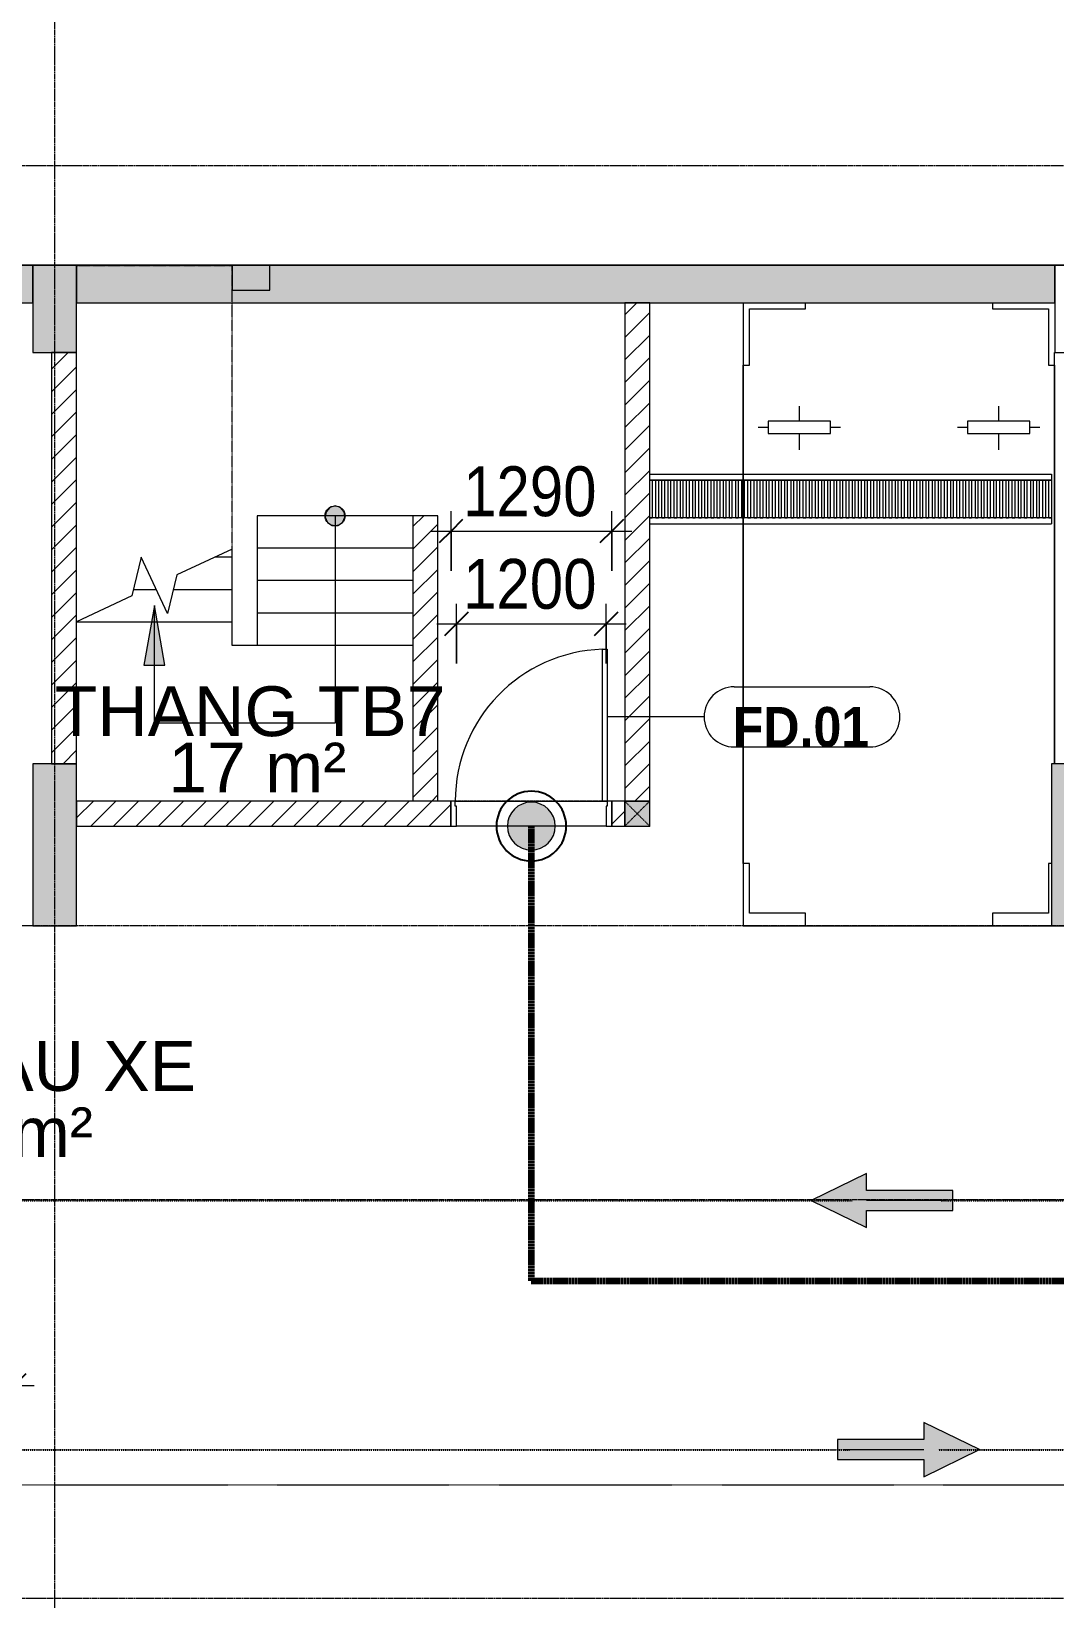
# Model space of a CAD drawing. Header units: millimetres. Extents: x 25998 to 252958, y -15958 to 83425.
# Drawn here: x 83365 to 91578, y 33837 to 46415 of the extents above; entities that cross this region are included whole.
import ezdxf

# ---------------------------------------------------------------- set-up
doc = ezdxf.new("R2010")
doc.units = ezdxf.units.MM
for name, pattern in [('1 NÉT CALL OUT', [6, 3, -3]), ('Dash', [6, 3, -3]), ('Dash 1_16_', [3.175, 1.5875, -1.5875]), ('Dash 1_8_', [6.35, 3.175, -3.175]), ('Dash Dot 3_16_', [7.9375, 4.7625, -1.5875, 0, -1.5875]), ('Grid Line', [22.225, 12.7, -3.175, 3.175, -3.175]), ('Overhead', [3.96875, 2.38125, -1.5875])]:
    doc.linetypes.add(name, pattern=pattern)
for name, color, linetype, lineweight in [('0-1', 7, 'Continuous', 5), ('A-ANNO-DIMS', 211, 'Continuous', 9), ('A-ANNO-DIMS-160', 211, 'Continuous', 9), ('A-ANNO-NOTE', 131, 'Continuous', 9), ('A-ANNO-NOTE-1', 131, 'Continuous', 25), ('A-AREA', 32, 'Dash 1_8_', 9), ('A-AREA-IDEN', 2, 'Continuous', 9), ('A-DETL-1', 90, 'Dash 1_16_', 25), ('A-DETL-2', 90, '1 NÉT CALL OUT', 100), ('A-DETL-GENF-2', 1, 'Continuous', 9), ('A-DOOR-1', 1, 'Continuous', 9), ('A-DOOR-FRAM-1', 1, 'Continuous', 9), ('A-DOOR-IDEN', 31, 'Continuous', 9), ('A-FLOR', 192, 'Continuous', 9), ('A-FLOR-1', 7, 'Continuous', 9), ('A-WALL', 113, 'Continuous', 9), ('A-WALL-1', 113, 'Continuous', 18), ('A-WALL-PATT-1', 7, 'Continuous', 9), ('A-WALL-PATT-2', 111, 'Continuous', 9), ('C-PRKG', 70, 'Continuous', 9), ('G-ANNO-SYMB-1', 111, 'Dash Dot 3_16_', 18), ('L-SITE-WALL-1', 250, 'Continuous', 18), ('L-SITE-WALL-2', 7, 'Continuous', 9), ('M-EQPM', 50, 'Continuous', 9), ('S-COLS', 52, 'Continuous', 9), ('S-COLS-1', 52, 'Continuous', 5), ('S-COLS-2', 250, 'Continuous', 18), ('S-COLS-3', 7, 'Continuous', 9), ('S-COLS-4', 52, 'Dash', 9), ('S-COLS-5', 52, 'Continuous', 18), ('S-COLS-HDLN', 52, 'Dash', 9), ('S-GRID-1', 1, 'Grid Line', 9), ('S-STRS', 31, 'Continuous', 9), ('S-STRS-ANNO', 31, 'Continuous', 9), ('S-STRS-MBND', 31, 'Overhead', 9), ('S-STRS-MBND-1', 31, 'Continuous', 9)]:
    doc.layers.add(name, color=color, linetype=linetype, lineweight=lineweight)
doc.styles.add('Arial_3', font='arial_0.ttf', dxfattribs={"height": 400})
doc.styles.add('Arial_B', font='arialbd_0.ttf', dxfattribs={"width": 0.9, "height": 320})
doc.styles.add('UTM Avo', font='UTM Avo.ttf', dxfattribs={"width": 0.9, "height": 400})
doc.dimstyles.new('1_Dim_chi_tiet_2_5', dxfattribs={"dimscale": 304.8, "dimtxt": 399.720379, "dimasz": 0.629921, "dimexe": 0.524934, "dimexo": 0.0625, "dimgap": 0.052493, "dimtad": 1, "dimdec": 0, "dimrnd": 5, "dimzin": 0, "dimdsep": 46, "dimtxsty": 'UTM Avo', "dimblk1": 'OBLIQUE', "dimblk2": 'OBLIQUE', "dimsah": 1, "dimcen": 0.09, "dimdle": 0.524934, "dimazin": 0, "dimtfac": 1, "dimtdec": 4, "dimtix": 1, "dimtmove": 0, "dimatfit": 3, "dimfxl": 1.049869, "dimfxlon": 1, "dimtvp": 1, "dimtolj": 1, "dimtzin": 0, "dimarcsym": 2})
pattern_1 = [(45, (0, 0), (-90.50967, 90.50967), [])]

# ---------------------------------------------------------------- blocks, each defined once
blk = doc.blocks.new('M_Concrete-Rectangular-Column2 - 200x300-811879-TKCS_MB TẦNG HẦM')
at = {"layer": 'S-COLS'}
blk.add_hatch(color=256, dxfattribs=at).paths.add_polyline_path([(-150, -100), (150, -100), (150, 100), (-150, 100)])
at = {"layer": 'S-COLS-2'}
for p, q in [((150, 100), (-150, 100)), ((-150, 100), (-150, -100)), ((150, -100), (150, 100)), ((-150, -100), (150, -100))]:
    blk.add_line(p, q, dxfattribs=at)
blk = doc.blocks.new('NCV_TKTC_KET CAU_rvt-1-TKCS_MB TẦNG HẦM')
at = {"layer": 'A-WALL-PATT-1'}
for points in [[(80295, 44237), (83378, 44237), (83378, 44537), (77528, 44537), (77528, 44237), (78683, 44237)], [(83728, 44237), (91578, 44237), (91578, 44537), (85278, 44537), (85278, 44337), (84978, 44337), (84978, 44537), (83728, 44537), (83728, 44237)]]:
    blk.add_hatch(color=256, dxfattribs=at).paths.add_polyline_path(points)
at = {"layer": 'S-COLS-1'}
for points in [[(83528, 43837), (83728, 43837), (83728, 44537), (83378, 44537), (83378, 43837), (83519, 43837)], [(83378, 39237), (83728, 39237), (83728, 40537), (83378, 40537)], [(91553, 39237), (91953, 39237), (91952, 40537), (91553, 40537), (91553, 40037)]]:
    blk.add_hatch(color=256, dxfattribs=at).paths.add_polyline_path(points)
at = {"layer": 'A-FLOR-1'}
blk.add_line((107453, 44539), (68253, 44539), dxfattribs=at)
at = {"layer": 'L-SITE-WALL-1'}
for p, q in [((83378, 44537), (77528, 44537)), ((84978, 44537), (83728, 44537)), ((91578, 44537), (85278, 44537)), ((77528, 44237), (83378, 44237)), ((83728, 44237), (91578, 44237))]:
    blk.add_line(p, q, dxfattribs=at)
at = {"layer": 'L-SITE-WALL-2'}
for p, q in [((83378, 44237), (83378, 44537)), ((83728, 44537), (83728, 44237)), ((91578, 44237), (91578, 44537))]:
    blk.add_line(p, q, dxfattribs=at)
at = {"layer": 'S-COLS-2'}
for p, q in [((83728, 44537), (83378, 44537)), ((91928, 44537), (91578, 44537)), ((83378, 44237), (83378, 43837)), ((83728, 43837), (83728, 44237)), ((91578, 44237), (91578, 43837)), ((83378, 43837), (83728, 43837)), ((91578, 43837), (91928, 43837)), ((83728, 40537), (83378, 40537)), ((83378, 40537), (83378, 39237)), ((83728, 39237), (83728, 40537)), ((91953, 40537), (91553, 40537)), ((91553, 40537), (91553, 39237)), ((83378, 39237), (83728, 39237)), ((91553, 39237), (91953, 39237))]:
    blk.add_line(p, q, dxfattribs=at)
at = {"layer": 'S-COLS-3'}
for p, q in [((83378, 44537), (83378, 44237)), ((83728, 44237), (83728, 44537)), ((91578, 44537), (91578, 44237))]:
    blk.add_line(p, q, dxfattribs=at)
at = {"layer": 'S-COLS'}
blk.add_blockref('M_Concrete-Rectangular-Column2 - 200x300-811879-TKCS_MB TẦNG HẦM', (85128, 44437), dxfattribs=at)
blk = doc.blocks.new('xe oto1 - xe oto-612721-TKCS_MB TẦNG HẦM')
at = {"layer": 'C-PRKG'}
for p, q in [((-2500, 5000), (-2500, 4500)), ((-2500, 5000), (-2500, 0)), ((-2450, 4500), (-2450, 4950)), ((-2450, 4950), (-2000, 4950)), ((-2000, 4950), (-2000, 5000)), ((-500, 5000), (-500, 4950)), ((-500, 4950), (-50, 4950)), ((-50, 4950), (-50, 4500)), ((0, 4500), (0, 4600)), ((0, 1300), (0, 4600)), ((-2500, 4500), (-2450, 4500)), ((-2500, 500), (-2500, 4500)), ((-2500, 4500), (-2500, 500)), ((-50, 4500), (0, 4500)), ((0, 1300), (0, 4500)), ((0, 4500), (0, 1300)), ((-2050, 4170), (-2050, 4050)), ((-2050, 4170), (-2050, 4050)), ((-450, 4170), (-450, 4050)), ((-450, 4170), (-450, 4050)), ((-1800, 4050), (-2300, 4050)), ((-2300, 4050), (-2300, 3950)), ((-1800, 3950), (-1800, 4050)), ((-200, 4050), (-700, 4050)), ((-700, 4050), (-700, 3950)), ((-200, 3950), (-200, 4050)), ((-2300, 4000), (-2380, 4000)), ((-2300, 4000), (-2380, 4000)), ((-2300, 3950), (-1800, 3950)), ((-2050, 3950), (-2050, 3820)), ((-2050, 3950), (-2050, 3820)), ((-1720, 4000), (-1800, 4000)), ((-1720, 4000), (-1800, 4000)), ((-700, 4000), (-780, 4000)), ((-700, 4000), (-780, 4000)), ((-700, 3950), (-200, 3950)), ((-450, 3950), (-450, 3820)), ((-450, 3950), (-450, 3820)), ((-120, 4000), (-200, 4000)), ((-120, 4000), (-200, 4000)), ((-2450, 500), (-2500, 500)), ((-2500, 500), (-2500, 0)), ((-2450, 100), (-2450, 500)), ((-25, 500), (-50, 500)), ((-50, 500), (-50, 100)), ((-2500, 0), (-2000, 0)), ((-2500, 0), (-25, 0)), ((-2000, 100), (-2450, 100)), ((-2000, 0), (-2000, 100)), ((-500, 100), (-500, 0)), ((-50, 100), (-500, 100)), ((-500, 0), (-25, 0))]:
    blk.add_line(p, q, dxfattribs=at)
blk = doc.blocks.new('FD_01 - FD_01-1200x2200mm-1787917-TKCS_MB TẦNG HẦM')
at = {"layer": 'A-DETL-GENF-2'}
for p, q in [((570, 100), (570, 1320)), ((570, 1320), (610, 1320)), ((610, 1320), (610, 100)), ((610, 100), (570, 100))]:
    blk.add_line(p, q, dxfattribs=at)
blk.add_arc((610, 100), 1220, 91.8789, 180, dxfattribs=at)
at = {"layer": 'A-DOOR-FRAM-1'}
for p, q in [((-610, 100), (-645, 100)), ((-645, 100), (-645, -100)), ((-610, 60), (-610, 100)), ((-600, 60), (-610, 60)), ((-600, -100), (-600, 60)), ((610, 60), (600, 60)), ((600, 60), (600, -100)), ((645, 100), (610, 100)), ((610, 100), (610, 60)), ((645, -100), (645, 100)), ((-645, -100), (-600, -100)), ((600, -100), (645, -100))]:
    blk.add_line(p, q, dxfattribs=at)
blk = doc.blocks.new('THOAT NUOC 300 - w300-4026981-TKCS_MB TẦNG HẦM')
at = {"layer": 'M-EQPM'}
for p, q in [((-1612, 150), (-1612, 200)), ((1612, 200), (-1612, 200)), ((-1612, -150), (-1612, 150)), ((-1592, 150), (-1612, 150)), ((-1612, 150), (1612, 150)), ((-1592, 150), (-1592, -150)), ((-1563, -150), (-1563, 150)), ((-1543, 150), (-1563, 150)), ((-1543, 150), (-1543, -150)), ((-1514, -150), (-1514, 150)), ((-1494, 150), (-1514, 150)), ((-1494, 150), (-1494, -150)), ((-1465, -150), (-1465, 150)), ((-1445, 150), (-1465, 150)), ((-1445, 150), (-1445, -150)), ((-1415, -150), (-1415, 150)), ((-1395, 150), (-1415, 150)), ((-1395, 150), (-1395, -150)), ((-1366, -150), (-1366, 150)), ((-1346, 150), (-1366, 150)), ((-1346, 150), (-1346, -150)), ((-1317, -150), (-1317, 150)), ((-1297, 150), (-1317, 150)), ((-1297, 150), (-1297, -150)), ((-1267, -150), (-1267, 150)), ((-1247, 150), (-1267, 150)), ((-1247, 150), (-1247, -150)), ((-1218, -150), (-1218, 150)), ((-1198, 150), (-1218, 150)), ((-1198, 150), (-1198, -150)), ((-1169, -150), (-1169, 150)), ((-1149, 150), (-1169, 150)), ((-1149, 150), (-1149, -150)), ((-1119, -150), (-1119, 150)), ((-1099, 150), (-1119, 150)), ((-1099, 150), (-1099, -150)), ((-1070, -150), (-1070, 150)), ((-1050, 150), (-1070, 150)), ((-1050, 150), (-1050, -150)), ((-1021, -150), (-1021, 150)), ((-1001, 150), (-1021, 150)), ((-1001, 150), (-1001, -150)), ((-971, -150), (-971, 150)), ((-951, 150), (-971, 150)), ((-951, 150), (-951, -150)), ((-922, -150), (-922, 150)), ((-902, 150), (-922, 150)), ((-902, 150), (-902, -150)), ((-873, -150), (-873, 150)), ((-853, 150), (-873, 150)), ((-853, 150), (-853, -150)), ((-824, -150), (-824, 150)), ((-804, 150), (-824, 150)), ((-804, 150), (-804, -150)), ((-774, -150), (-774, 150)), ((-754, 150), (-774, 150)), ((-754, 150), (-754, -150)), ((-725, -150), (-725, 150)), ((-705, 150), (-725, 150)), ((-705, 150), (-705, -150)), ((-676, -150), (-676, 150)), ((-656, 150), (-676, 150)), ((-656, 150), (-656, -150)), ((-626, -150), (-626, 150)), ((-606, 150), (-626, 150)), ((-606, 150), (-606, -150)), ((-577, -150), (-577, 150)), ((-557, 150), (-577, 150)), ((-557, 150), (-557, -150)), ((-528, -150), (-528, 150)), ((-508, 150), (-528, 150)), ((-508, 150), (-508, -150)), ((-478, -150), (-478, 150)), ((-458, 150), (-478, 150)), ((-458, 150), (-458, -150)), ((-429, -150), (-429, 150)), ((-409, 150), (-429, 150)), ((-409, 150), (-409, -150)), ((-380, -150), (-380, 150)), ((-360, 150), (-380, 150)), ((-360, 150), (-360, -150)), ((-330, -150), (-330, 150)), ((-310, 150), (-330, 150)), ((-310, 150), (-310, -150)), ((-281, -150), (-281, 150)), ((-261, 150), (-281, 150)), ((-261, 150), (-261, -150)), ((-232, -150), (-232, 150)), ((-212, 150), (-232, 150)), ((-212, 150), (-212, -150)), ((-183, -150), (-183, 150)), ((-163, 150), (-183, 150)), ((-163, 150), (-163, -150)), ((-133, -150), (-133, 150)), ((-113, 150), (-133, 150)), ((-113, 150), (-113, -150)), ((-84, -150), (-84, 150)), ((-64, 150), (-84, 150)), ((-64, 150), (-64, -150)), ((-35, -150), (-35, 150)), ((-15, 150), (-35, 150)), ((-15, 150), (-15, -150)), ((15, -150), (15, 150)), ((35, 150), (15, 150)), ((35, 150), (35, -150)), ((64, -150), (64, 150)), ((84, 150), (64, 150)), ((84, 150), (84, -150)), ((113, -150), (113, 150)), ((133, 150), (113, 150)), ((133, 150), (133, -150)), ((163, -150), (163, 150)), ((183, 150), (163, 150)), ((183, 150), (183, -150)), ((212, -150), (212, 150)), ((232, 150), (212, 150)), ((232, 150), (232, -150)), ((261, -150), (261, 150)), ((281, 150), (261, 150)), ((281, 150), (281, -150)), ((311, -150), (311, 150)), ((331, 150), (311, 150)), ((331, 150), (331, -150)), ((360, -150), (360, 150)), ((380, 150), (360, 150)), ((380, 150), (380, -150)), ((409, -150), (409, 150)), ((429, 150), (409, 150)), ((429, 150), (429, -150)), ((458, -150), (458, 150)), ((478, 150), (458, 150)), ((478, 150), (478, -150)), ((508, -150), (508, 150)), ((528, 150), (508, 150)), ((528, 150), (528, -150)), ((557, -150), (557, 150)), ((577, 150), (557, 150)), ((577, 150), (577, -150)), ((606, -150), (606, 150)), ((626, 150), (606, 150)), ((626, 150), (626, -150)), ((656, -150), (656, 150)), ((676, 150), (656, 150)), ((676, 150), (676, -150)), ((705, -150), (705, 150)), ((725, 150), (705, 150)), ((725, 150), (725, -150)), ((754, -150), (754, 150)), ((774, 150), (754, 150)), ((774, 150), (774, -150)), ((804, -150), (804, 150)), ((824, 150), (804, 150)), ((824, 150), (824, -150)), ((853, -150), (853, 150)), ((873, 150), (853, 150)), ((873, 150), (873, -150)), ((902, -150), (902, 150)), ((922, 150), (902, 150)), ((922, 150), (922, -150)), ((952, -150), (952, 150)), ((972, 150), (952, 150)), ((972, 150), (972, -150)), ((1001, -150), (1001, 150)), ((1021, 150), (1001, 150)), ((1021, 150), (1021, -150)), ((1050, -150), (1050, 150)), ((1070, 150), (1050, 150)), ((1070, 150), (1070, -150)), ((1099, -150), (1099, 150)), ((1119, 150), (1099, 150)), ((1119, 150), (1119, -150)), ((1149, -150), (1149, 150)), ((1169, 150), (1149, 150)), ((1169, 150), (1169, -150)), ((1198, -150), (1198, 150)), ((1218, 150), (1198, 150)), ((1218, 150), (1218, -150)), ((1247, -150), (1247, 150)), ((1267, 150), (1247, 150)), ((1267, 150), (1267, -150)), ((1297, -150), (1297, 150)), ((1317, 150), (1297, 150)), ((1317, 150), (1317, -150)), ((1346, -150), (1346, 150)), ((1366, 150), (1346, 150)), ((1366, 150), (1366, -150)), ((1395, -150), (1395, 150)), ((1415, 150), (1395, 150)), ((1415, 150), (1415, -150)), ((1445, -150), (1445, 150)), ((1465, 150), (1445, 150)), ((1465, 150), (1465, -150)), ((1494, -150), (1494, 150)), ((1514, 150), (1494, 150)), ((1514, 150), (1514, -150)), ((1543, -150), (1543, 150)), ((1563, 150), (1543, 150)), ((1563, 150), (1563, -150)), ((1593, -150), (1593, 150)), ((1612, 150), (1593, 150)), ((-1612, -150), (-1592, -150)), ((-1612, -200), (-1612, -150)), ((-1612, -150), (1612, -150)), ((1612, -200), (-1612, -200)), ((-1563, -150), (-1543, -150)), ((-1514, -150), (-1494, -150)), ((-1465, -150), (-1445, -150)), ((-1415, -150), (-1395, -150)), ((-1366, -150), (-1346, -150)), ((-1317, -150), (-1297, -150)), ((-1267, -150), (-1247, -150)), ((-1218, -150), (-1198, -150)), ((-1169, -150), (-1149, -150)), ((-1119, -150), (-1099, -150)), ((-1070, -150), (-1050, -150)), ((-1021, -150), (-1001, -150)), ((-971, -150), (-951, -150)), ((-922, -150), (-902, -150)), ((-873, -150), (-853, -150)), ((-824, -150), (-804, -150)), ((-774, -150), (-754, -150)), ((-725, -150), (-705, -150)), ((-676, -150), (-656, -150)), ((-626, -150), (-606, -150)), ((-577, -150), (-557, -150)), ((-528, -150), (-508, -150)), ((-478, -150), (-458, -150)), ((-429, -150), (-409, -150)), ((-380, -150), (-360, -150)), ((-330, -150), (-310, -150)), ((-281, -150), (-261, -150)), ((-232, -150), (-212, -150)), ((-183, -150), (-163, -150)), ((-133, -150), (-113, -150)), ((-84, -150), (-64, -150)), ((-35, -150), (-15, -150)), ((15, -150), (35, -150)), ((64, -150), (84, -150)), ((113, -150), (133, -150)), ((163, -150), (183, -150)), ((212, -150), (232, -150)), ((261, -150), (281, -150)), ((311, -150), (331, -150)), ((360, -150), (380, -150)), ((409, -150), (429, -150)), ((458, -150), (478, -150)), ((508, -150), (528, -150)), ((557, -150), (577, -150)), ((606, -150), (626, -150)), ((656, -150), (676, -150)), ((705, -150), (725, -150)), ((754, -150), (774, -150)), ((804, -150), (824, -150)), ((853, -150), (873, -150)), ((902, -150), (922, -150)), ((952, -150), (972, -150)), ((1001, -150), (1021, -150)), ((1050, -150), (1070, -150)), ((1099, -150), (1119, -150)), ((1149, -150), (1169, -150)), ((1198, -150), (1218, -150)), ((1247, -150), (1267, -150)), ((1297, -150), (1317, -150)), ((1346, -150), (1366, -150)), ((1395, -150), (1415, -150)), ((1445, -150), (1465, -150)), ((1494, -150), (1514, -150)), ((1543, -150), (1563, -150)), ((1593, -150), (1612, -150))]:
    blk.add_line(p, q, dxfattribs=at)
blk = doc.blocks.new('G1_SOF - BO TRU - 200x200-3845341-TKCS_MB TẦNG HẦM')
at = {"layer": 'S-COLS-HDLN'}
for p, q in [((-100, 100), (100, -100)), ((100, 100), (-100, -100))]:
    blk.add_line(p, q, dxfattribs=at)
blk = doc.blocks.new('MUI TEN - Moc lat gach-622134-TKCS_MB TẦNG HẦM')
at = {"layer": 'A-ANNO-NOTE'}
blk.add_hatch(color=256, dxfattribs=at).paths.add_polyline_path([(-0.511, 2.7), (-1.367, 2.7), (-0.011, 5.48), (1.345, 2.7), (0.489, 2.7), (0.489, -1.628), (-0.511, -1.628)])
for p, q in [((-0.011, 5.48), (-1.367, 2.7)), ((1.345, 2.7), (-0.011, 5.48)), ((-1.367, 2.7), (-0.511, 2.7)), ((-0.511, 2.7), (-0.511, -1.628)), ((-0.011, -1.298), (-0.011, 2.7)), ((0.489, -1.628), (0.489, 2.7)), ((0.489, 2.7), (1.345, 2.7)), ((-0.511, -1.628), (0.489, -1.628))]:
    blk.add_line(p, q, dxfattribs=at)
blk = doc.blocks.new('DIMBLOCK6-TKCS_MB TẦNG HẦM')
at = {"layer": 'A-ANNO-DIMS-160'}
for p, q in [((81528, 35228), (81528, 35708)), ((83228, 35228), (83228, 35708)), ((81368, 35548), (83388, 35548)), ((81528, 35548), (81528, 35228)), ((83228, 35548), (83228, 35228))]:
    blk.add_line(p, q, dxfattribs=at)
at = {"layer": 'A-ANNO-DIMS-160', "lineweight": 25}
for p, q in [((81528, 35548), (81624, 35644)), ((83228, 35548), (83324, 35644)), ((81528, 35548), (81432, 35452)), ((83228, 35548), (83132, 35452))]:
    blk.add_line(p, q, dxfattribs=at)
at = {"layer": 'A-ANNO-DIMS-160', "color": 0, "insert": (81830, 36067), "char_height": 400, "width": 1314.64, "attachment_point": 1, "line_spacing_factor": 1.110334, "style": 'UTM Avo'}
blk.add_mtext('1700', dxfattribs=at)
blk = doc.blocks.new('_Oblique')
at = {"color": 0, "linetype": 'ByBlock', "lineweight": -2}
blk.add_line((-0.5, -0.5), (0.5, 0.5), dxfattribs=at)
blk = doc.blocks.new('HDNDCT_GHI CHÚ CỬA CHỐNG CHÁY EI60 - HDNDCT_GHI CHÚ CỬA CHỐNG CHÁY EI60-2386829-TKCS_MB TẦNG HẦM')
at = {"layer": 'A-ANNO-NOTE'}
h = blk.add_hatch(color=256, dxfattribs=at)
edge = h.paths.add_edge_path()
edge.add_arc((0, 0), 1.2, 0, 180)
edge.add_arc((0, 0), 1.2, 180, 360)
for radius, start, end in [(1.2, 0, 180), (1.75, 180, 0), (1.2, 180, 360)]:
    blk.add_arc((0, 0), radius, start, end, dxfattribs=at)
at = {"layer": 'A-ANNO-NOTE-1'}
for start, end in [(0, 180), (180, 0)]:
    blk.add_arc((0, 0), 1.75, start, end, dxfattribs=at)
blk = doc.blocks.new('STN_Door Tag - STN_Door Tag-1788670-TKCS_MB TẦNG HẦM')
at = {"layer": 'A-DOOR-IDEN'}
for p, q in [((-3.37, 1.495), (3.431, 1.495)), ((-3.37, -1.524), (3.431, -1.524))]:
    blk.add_line(p, q, dxfattribs=at)
for centre, start, end in [((-3.37, -0.015), 90, 270), ((3.431, -0.015), 270, 90)]:
    blk.add_arc(centre, 1.509, start, end, dxfattribs=at)
blk = doc.blocks.new('DIMBLOCK123-TKCS_MB TẦNG HẦM')
at = {"layer": 'A-ANNO-DIMS-160'}
for p, q in [((86733, 42085), (86733, 42565)), ((88023, 42085), (88023, 42565)), ((86573, 42405), (88183, 42405)), ((86733, 42405), (86733, 42085)), ((88023, 42405), (88023, 42085))]:
    blk.add_line(p, q, dxfattribs=at)
at = {"layer": 'A-ANNO-DIMS-160', "lineweight": 25}
for p, q in [((86733, 42405), (86637, 42309)), ((86733, 42405), (86829, 42501)), ((88023, 42405), (87927, 42309)), ((88023, 42405), (88119, 42501))]:
    blk.add_line(p, q, dxfattribs=at)
at = {"layer": 'A-ANNO-DIMS-160', "color": 0, "insert": (86830, 42924), "char_height": 400, "width": 1314.64, "attachment_point": 1, "line_spacing_factor": 1.110334, "style": 'UTM Avo'}
blk.add_mtext('1290', dxfattribs=at)
blk = doc.blocks.new('DIMBLOCK124-TKCS_MB TẦNG HẦM')
at = {"layer": 'A-ANNO-DIMS-160'}
for p, q in [((86778, 41341), (86778, 41821)), ((87978, 41341), (87978, 41821)), ((86618, 41661), (88138, 41661)), ((86778, 41661), (86778, 41341)), ((87978, 41661), (87978, 41341))]:
    blk.add_line(p, q, dxfattribs=at)
at = {"layer": 'A-ANNO-DIMS-160', "lineweight": 25}
for p, q in [((86778, 41661), (86682, 41565)), ((86778, 41661), (86874, 41757)), ((87978, 41661), (87882, 41565)), ((87978, 41661), (88074, 41757))]:
    blk.add_line(p, q, dxfattribs=at)
at = {"layer": 'A-ANNO-DIMS-160', "color": 0, "insert": (86830, 42181), "char_height": 400, "width": 1314.64, "attachment_point": 1, "line_spacing_factor": 1.110334, "style": 'UTM Avo'}
blk.add_mtext('1200', dxfattribs=at)

msp = doc.modelspace()

# ---------------------------------------------------------------- hatches: boundary and pattern name
at = {"layer": 'A-WALL-PATT-2'}
h = msp.add_hatch(dxfattribs=at)
h.set_pattern_fill('FP_1', color=256, style=0, pattern_type=2)
h.set_pattern_definition(pattern_1)
h.paths.add_polyline_path([(88127.6, 40236.9), (88327.6, 40236.9), (88327.6, 44236.9), (88127.6, 44236.9), (88127.6, 40536.9)])
h = msp.add_hatch(dxfattribs=at)
h.set_pattern_fill('FP_1', color=256, style=0, pattern_type=2)
h.set_pattern_definition(pattern_1)
h.paths.add_polyline_path([(83527.6, 40536.9), (83727.6, 40536.9), (83727.6, 43836.9), (83527.6, 43836.9), (83527.6, 41486.9)])
h = msp.add_hatch(dxfattribs=at)
h.set_pattern_fill('FP_1', color=256, style=0, pattern_type=2)
h.set_pattern_definition(pattern_1)
h.paths.add_polyline_path([(86427.6, 40236.9), (86627.6, 40236.9), (86627.6, 42526.9), (86427.6, 42526.9), (86427.6, 41486.9)])
h = msp.add_hatch(dxfattribs=at)
h.set_pattern_fill('FP_1', color=256, style=0, pattern_type=2)
h.set_pattern_definition(pattern_1)
h.paths.add_polyline_path([(88127.6, 40036.9), (88127.6, 40236.9), (88022.6, 40236.9), (88022.6, 40036.9)])
h.paths.add_polyline_path([(86627.6, 40036.9), (86732.6, 40036.9), (86732.6, 40236.9), (83727.6, 40236.9), (83727.6, 40036.9), (86427.6, 40036.9)])
at = {"layer": 'S-COLS-1'}
msp.add_hatch(color=256, dxfattribs=at).paths.add_polyline_path([(88327.6, 40036.9), (88327.6, 40236.9), (88127.6, 40236.9), (88127.6, 40036.9)])
at = {"layer": 'S-STRS-ANNO'}
h = msp.add_hatch(color=256, dxfattribs=at)
edge = h.paths.add_edge_path()
edge.add_arc((85802.6, 42526.9), 80, 0, 360)
for points in [[(85825.2, 42450.2), (85863.1, 42474.5), (85881.8, 42515.6), (85875.4, 42560.2), (85845.9, 42594.2), (85802.6, 42606.9), (85759.4, 42594.2), (85729.8, 42560.2), (85723.4, 42515.6), (85742.2, 42474.5), (85780.1, 42450.2)], [(84437.2, 41328.4), (84352.6, 41808.4), (84267.9, 41328.4)]]:
    msp.add_hatch(color=256, dxfattribs=at).paths.add_polyline_path(points)

# ---------------------------------------------------------------- linework, layer by layer
at = {"layer": 'A-AREA'}
for p, q in [((87987.6, 40236.9), (86767.6, 40236.9)), ((87977.6, 40036.9), (86777.6, 40036.9)), ((88332.6, 40036.9), (88327.6, 40036.9))]:
    msp.add_line(p, q, dxfattribs=at)
at = {"layer": 'A-DETL-1'}
for p, q in [((80663.4, 37033.4), (89952.6, 37033.4)), ((90663.4, 37033.4), (99952.6, 37033.4)), ((80644.4, 35031.1), (89933.5, 35031.1)), ((90644.4, 35031.1), (99933.5, 35031.1))]:
    msp.add_line(p, q, dxfattribs=at)
at = {"layer": 'A-DETL-2'}
for p, q in [((87377.6, 40036.9), (87377.6, 36386.9)), ((87377.6, 36386.9), (103792.6, 36386.9))]:
    msp.add_line(p, q, dxfattribs=at)
at = {"layer": 'A-DOOR-IDEN'}
msp.add_line((87991.7, 40915.1), (88764.2, 40915.1), dxfattribs=at)
at = {"layer": 'A-FLOR'}
for p, q in [((88327.6, 42811.9), (91552.6, 42811.9)), ((91552.6, 42811.9), (91552.6, 42511.9)), ((91552.6, 42511.9), (88327.6, 42511.9)), ((86767.6, 40236.9), (87987.6, 40236.9)), ((87977.6, 40036.9), (86777.6, 40036.9))]:
    msp.add_line(p, q, dxfattribs=at)
at = {"layer": 'A-WALL'}
for p, q in [((88127.6, 40036.9), (88127.6, 40236.9)), ((88127.6, 40236.9), (88327.6, 40236.9))]:
    msp.add_line(p, q, dxfattribs=at)
at = {"layer": 'A-WALL-1'}
for p, q in [((88327.6, 44237), (88127.6, 44237)), ((88127.6, 44237), (88127.6, 40236.9)), ((88327.6, 40236.9), (88327.6, 44237)), ((83727.6, 43836.9), (83527.6, 43836.9)), ((83527.6, 43836.9), (83527.6, 40536.9)), ((83727.6, 40536.9), (83727.6, 43836.9)), ((86427.6, 42526.9), (86427.6, 40236.9)), ((86627.6, 42526.9), (86427.6, 42526.9)), ((86627.6, 40236.9), (86627.6, 42526.9)), ((83527.6, 40536.9), (83727.6, 40536.9)), ((86732.6, 40236.9), (83727.6, 40236.9)), ((83727.6, 40236.9), (83727.6, 40036.9)), ((86732.6, 40036.9), (86732.6, 40236.9)), ((88127.6, 40236.9), (88022.6, 40236.9)), ((88022.6, 40236.9), (88022.6, 40036.9)), ((83727.6, 40036.9), (86732.6, 40036.9)), ((88022.6, 40036.9), (88127.6, 40036.9))]:
    msp.add_line(p, q, dxfattribs=at)
at = {"layer": 'G-ANNO-SYMB-1'}
msp.add_line((26379.4, 34751.5), (134593.5, 34751.5), dxfattribs=at)
at = {"layer": 'S-COLS'}
for p, q in [((88327.6, 40236.9), (88127.6, 40236.9)), ((88127.6, 40236.9), (88127.6, 40036.9))]:
    msp.add_line(p, q, dxfattribs=at)
at = {"layer": 'S-COLS-5'}
for p, q in [((88327.6, 40036.9), (88327.6, 40236.9)), ((88127.6, 40036.9), (88327.6, 40036.9))]:
    msp.add_line(p, q, dxfattribs=at)
at = {"layer": 'S-GRID-1'}
for p, q in [((83552.6, 16318.9), (83552.6, 77184.9)), ((126848.9, 45336.9), (33870.8, 45336.9)), ((128880.9, 44536.9), (31838.8, 44536.9)), ((128880.9, 39236.9), (31838.8, 39236.9)), ((128880.9, 37036.9), (31838.8, 37036.9)), ((126848.9, 33836.9), (33870.8, 33836.9))]:
    msp.add_line(p, q, dxfattribs=at)
at = {"layer": 'S-STRS'}
for p, q in [((86427.6, 42526.9), (85177.6, 42526.9)), ((85177.6, 42526.9), (85177.6, 42266.9)), ((85177.6, 42266.9), (85177.6, 42006.9)), ((86427.6, 42266.9), (85177.6, 42266.9)), ((84842.7, 42196.9), (84977.6, 42196.9)), ((84977.6, 42196.9), (84977.6, 42259.8)), ((84977.6, 41936.9), (84977.6, 42196.9)), ((84184.2, 41936.9), (84367.2, 41936.9)), ((84505.6, 41936.9), (84977.6, 41936.9)), ((84977.6, 41676.9), (84977.6, 41936.9)), ((85177.6, 42006.9), (85177.6, 41746.9)), ((86427.6, 42006.9), (85177.6, 42006.9)), ((83727.6, 41676.9), (84977.6, 41676.9)), ((84977.6, 41486.9), (84977.6, 41676.9)), ((85177.6, 41746.9), (85177.6, 41486.9)), ((86427.6, 41746.9), (85177.6, 41746.9)), ((85177.6, 41486.9), (84977.6, 41486.9)), ((86427.6, 41486.9), (85177.6, 41486.9))]:
    msp.add_line(p, q, dxfattribs=at)
at = {"layer": 'S-STRS-ANNO'}
for p, q in [((85729.8, 42560.2), (85723.4, 42515.6)), ((85723.4, 42515.6), (85742.2, 42474.5)), ((85759.4, 42594.2), (85729.8, 42560.2)), ((85802.6, 42606.9), (85759.4, 42594.2)), ((85845.9, 42594.2), (85802.6, 42606.9)), ((85802.6, 42526.9), (85802.6, 42266.9)), ((85875.4, 42560.2), (85845.9, 42594.2)), ((85863.1, 42474.5), (85881.8, 42515.6)), ((85881.8, 42515.6), (85875.4, 42560.2)), ((85742.2, 42474.5), (85780.1, 42450.2)), ((85780.1, 42450.2), (85825.2, 42450.2)), ((85825.2, 42450.2), (85863.1, 42474.5)), ((85802.6, 42266.9), (85802.6, 42006.9)), ((85802.6, 42006.9), (85802.6, 41746.9)), ((84352.6, 41808.4), (84267.9, 41328.4)), ((84352.6, 41676.9), (84352.6, 41808.4)), ((84437.2, 41328.4), (84352.6, 41808.4)), ((84352.6, 40861.9), (84352.6, 41676.9)), ((85802.6, 41746.9), (85802.6, 41486.9)), ((85802.6, 41486.9), (85802.6, 40861.9)), ((84267.9, 41328.4), (84437.2, 41328.4)), ((85802.6, 40861.9), (84352.6, 40861.9))]:
    msp.add_line(p, q, dxfattribs=at)
msp.add_circle((85802.6, 42526.9), 80, dxfattribs=at)
at = {"layer": 'S-STRS-MBND'}
for p, q in [((83727.6, 44536.9), (84977.6, 44536.9)), ((83727.6, 41727.3), (83727.6, 44536.9)), ((84977.6, 42259.8), (84977.6, 44536.9))]:
    msp.add_line(p, q, dxfattribs=at)
at = {"layer": 'S-STRS-MBND-1'}
for p, q in [((84246.9, 42195), (84171.3, 41883.9)), ((84458.2, 41741.8), (84246.9, 42195)), ((84977.6, 42259.8), (84533.8, 42052.9)), ((84533.8, 42052.9), (84458.2, 41741.8)), ((84171.3, 41883.9), (83727.6, 41676.9))]:
    msp.add_line(p, q, dxfattribs=at)

# ---------------------------------------------------------------- block references
at = {"layer": '0-1'}
msp.add_blockref('NCV_TKTC_KET CAU_rvt-1-TKCS_MB TẦNG HẦM', (0, 0), dxfattribs=at)
at = {"layer": 'A-ANNO-NOTE', "xscale": 160, "yscale": 160, "zscale": 160}
for name, p, rotation in [('HDNDCT_GHI CHÚ CỬA CHỐNG CHÁY EI60 - HDNDCT_GHI CHÚ CỬA CHỐNG CHÁY EI60-2386829-TKCS_MB TẦNG HẦM', (87377.6, 40036.9), 180), ('MUI TEN - Moc lat gach-622134-TKCS_MB TẦNG HẦM', (90500.6, 37033.4), 89.99999999999957), ('MUI TEN - Moc lat gach-622134-TKCS_MB TẦNG HẦM', (90096.4, 35031.1), 270.0000000000005)]:
    msp.add_blockref(name, p, dxfattribs=dict(at, rotation=rotation))
at = {"layer": 'A-DOOR-1'}
msp.add_blockref('FD_01 - FD_01-1200x2200mm-1787917-TKCS_MB TẦNG HẦM', (87377.6, 40136.9), dxfattribs=at)
at = {"layer": 'A-DOOR-IDEN', "xscale": 159.9999999999999, "yscale": 159.9999999999999, "zscale": 159.9999999999999}
msp.add_blockref('STN_Door Tag - STN_Door Tag-1788670-TKCS_MB TẦNG HẦM', (89544.9, 40915.8), dxfattribs=at)
at = {"layer": 'C-PRKG'}
msp.add_blockref('xe oto1 - xe oto-612721-TKCS_MB TẦNG HẦM', (91577.6, 39236.9), dxfattribs=at)
at = {"layer": 'M-EQPM', "rotation": 180}
msp.add_blockref('THOAT NUOC 300 - w300-4026981-TKCS_MB TẦNG HẦM', (89940.1, 42661.9), dxfattribs=at)
at = {"layer": 'S-COLS-4'}
msp.add_blockref('G1_SOF - BO TRU - 200x200-3845341-TKCS_MB TẦNG HẦM', (88227.6, 40136.9), dxfattribs=at)

# ---------------------------------------------------------------- texts
at = {"layer": 'A-AREA-IDEN', "char_height": 400, "line_spacing_factor": 0.936439, "style": 'Arial_3'}
for s, insert, width, attachment_point in [('\\pt8,16,24,32,40,48,56,64,72,80,88,96,104,112,120,128,136,144,152,160,168,176,184,192,200,208,216,224,232,240,248,256;THANG TB7', (85121.6, 40753), 3153.6, 8), ('\\pt8,16,24,32,40,48,56,64,72,80,88,96,104,112,120,128,136,144,152,160,168,176,184,192,200,208,216,224,232,240,248,256;17 m²', (85178.8, 40507.2), 1449.6, 5), ('\\pt8,16,24,32,40,48,56,64,72,80,88,96,104,112,120,128,136,144,152,160,168,176,184,192,200,208,216,224,232,240,248,256;GARA ĐẬU XE', (82777.9, 37823.4), 3820.8, 8), ('\\pt8,16,24,32,40,48,56,64,72,80,88,96,104,112,120,128,136,144,152,160,168,176,184,192,200,208,216,224,232,240,248,256;2787 m²', (82835.1, 37577.5), 2064, 5)]:
    msp.add_mtext(s, dxfattribs=dict(at, insert=insert, width=width, attachment_point=attachment_point))
at = {"layer": 'A-DOOR-IDEN', "insert": (89541.6, 40830.4), "char_height": 320, "width": 1124.64, "attachment_point": 5, "line_spacing_factor": 0.936439, "style": 'Arial_B'}
msp.add_mtext('\\pt7.2,14.4,21.6,28.8,36,43.2,50.4,57.6,64.8,72,79.2,86.4,93.6,100.8,108,115.2,122.4,129.6,136.8,144,151.2,158.4,165.6,172.8,180,187.2,194.4,201.6,208.8,216,223.2,230.4;FD.01', dxfattribs=at)

# ---------------------------------------------------------------- dimensions: what is measured, and where the dimension line sits
at = {"layer": 'A-ANNO-DIMS'}
for base, p1, p2, override, picture, middle in [((88022.6, 42404.6), (86732.6, 42084.6), (88022.6, 42084.6), {"dimpost": '<>', "dimfxl": 1290}, 'DIMBLOCK123-TKCS_MB TẦNG HẦM', (87377.6, 42627.6)), ((87977.6, 41660.9), (86777.6, 41340.9), (87977.6, 41340.9), {"dimpost": '<>', "dimfxl": 1200}, 'DIMBLOCK124-TKCS_MB TẦNG HẦM', (87377.6, 41883.9)), ((83227.6, 35547.7), (81527.6, 35227.7), (83227.6, 35227.7), {"dimpost": '<>', "dimfxl": 1700}, 'DIMBLOCK6-TKCS_MB TẦNG HẦM', (82377.6, 35770.7))]:
    dim = msp.add_linear_dim(base=base, p1=p1, p2=p2, dimstyle='1_Dim_chi_tiet_2_5', override=override, dxfattribs=at)
    dim.commit()
    dim.dimension.update_dxf_attribs({"geometry": picture, "text_midpoint": middle})

doc.saveas('drawing.dxf')
